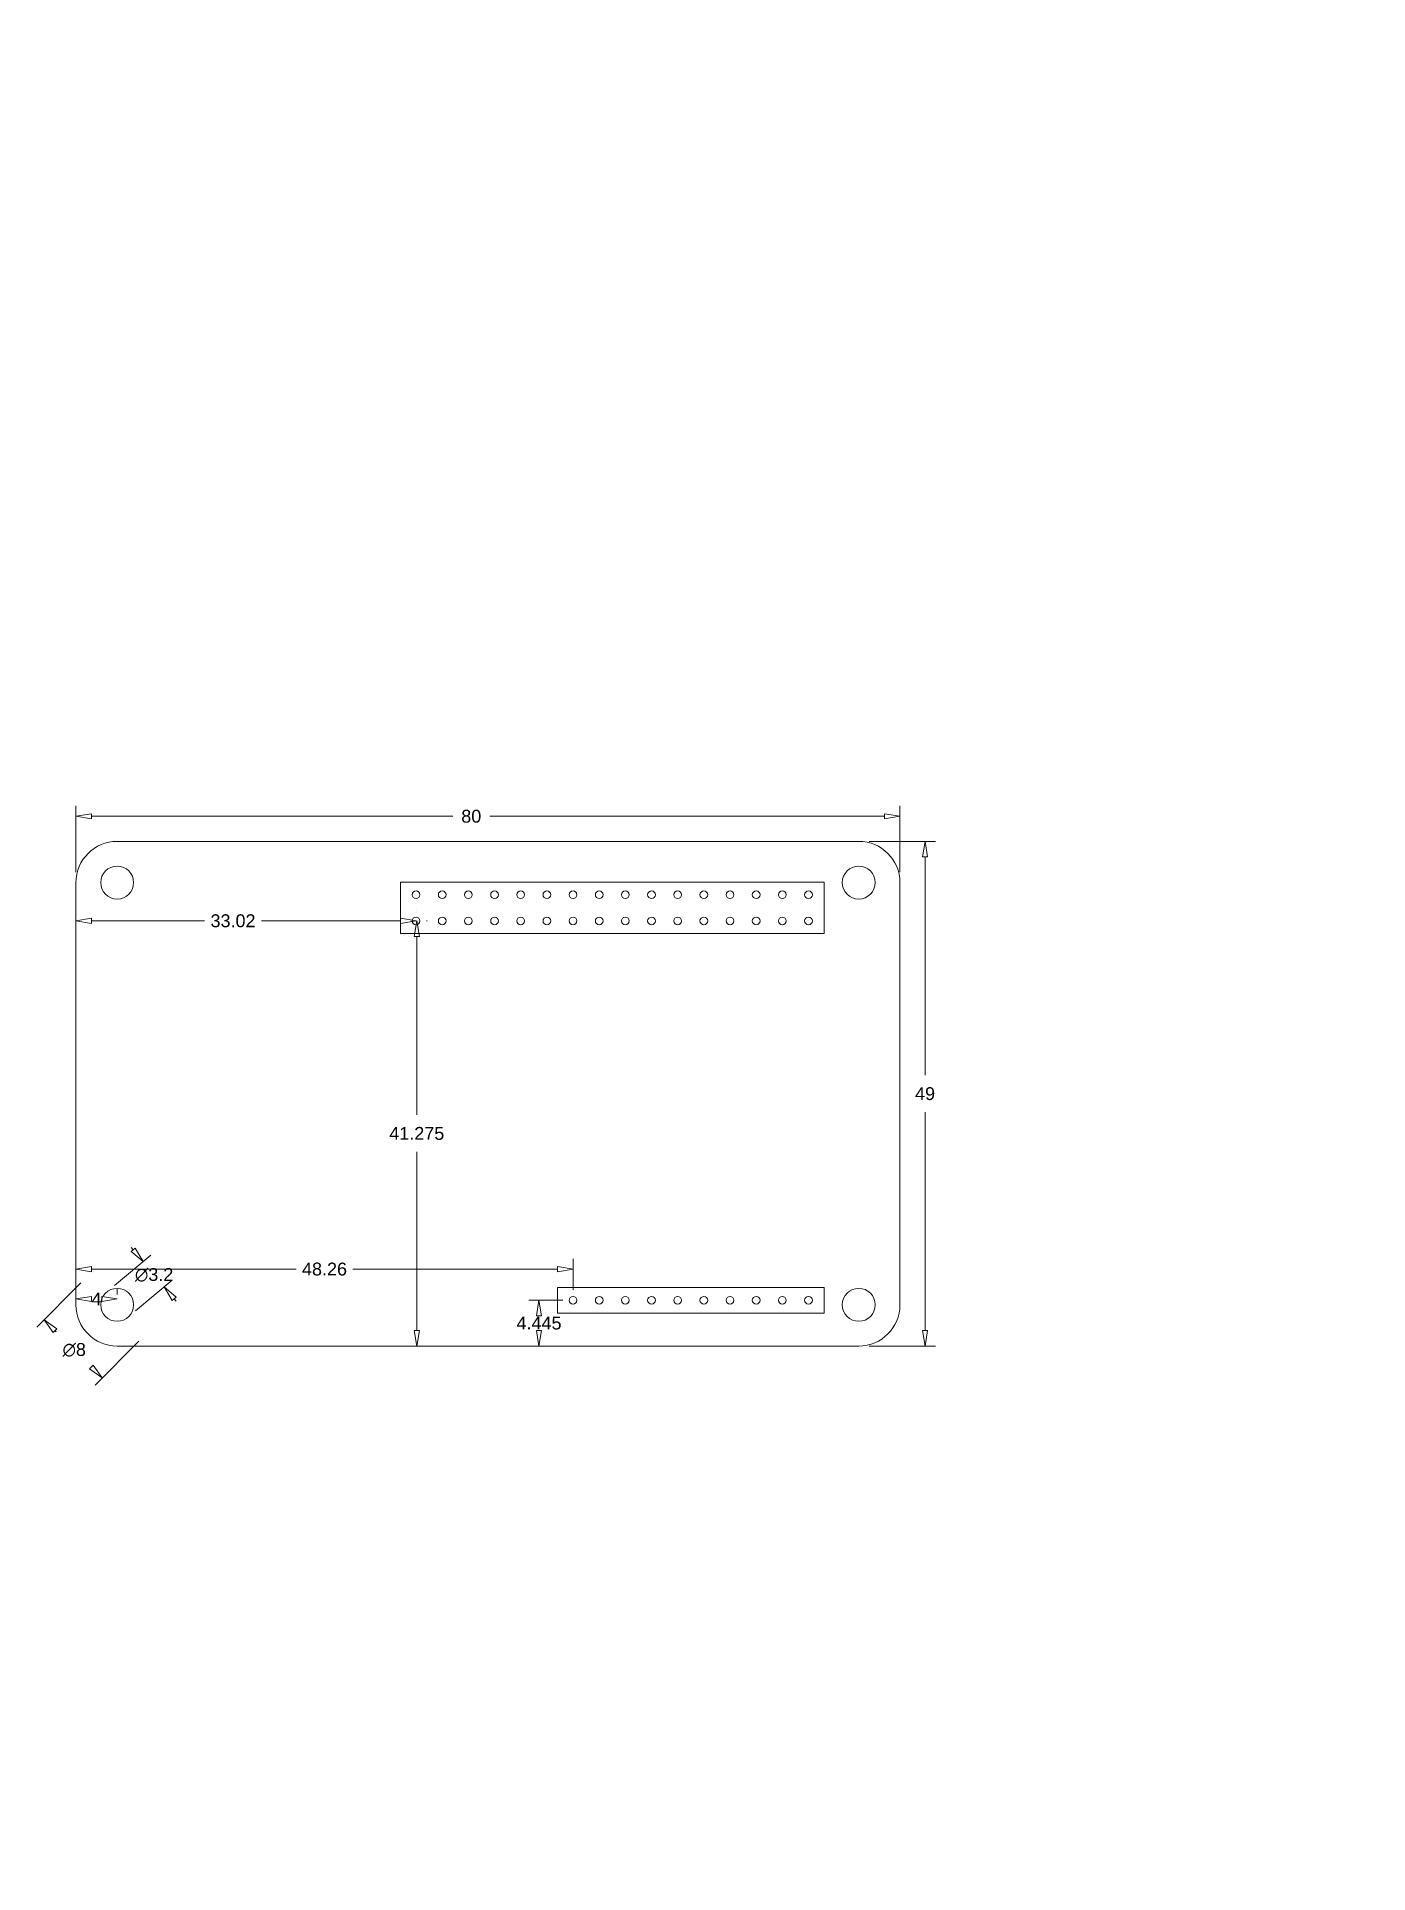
# Model space of a CAD drawing. Header units: millimetres. Extents: x -2 to 257, y 0 to 357.
import ezdxf

# ---------------------------------------------------------------- set-up
doc = ezdxf.new("R2010")
doc.units = ezdxf.units.MM
doc.layers.add('DIMENSIONS', color=7, linetype='Continuous', lineweight=0)
doc.layers.add('VISIBLE', color=7, linetype='Continuous', lineweight=0)
doc.dimstyles.new('ISO-25', dxfattribs={"dimtxt": 2.5, "dimasz": 2.5, "dimexe": 1.25, "dimexo": 0.625, "dimtad": 1, "dimtxsty": 'Standard', "dimcen": 2.5, "dimadec": 0, "dimazin": 0, "dimtfac": 1, "dimtmove": 0, "dimatfit": 3, "dimfxl": 1, "dimarcsym": 0})

# ---------------------------------------------------------------- blocks, each defined once
blk = doc.blocks.new('D1')
at = {"layer": 'DIMENSIONS'}
for p, q in [((6.06, 194.37), (6.06, 207.24)), ((166.06, 194.37), (166.06, 207.24)), ((9.06, 205.24), (79.23, 205.24)), ((163.06, 205.24), (86.4, 205.24))]:
    blk.add_line(p, q, dxfattribs=at)
for points in [[(6.06, 205.24), (9.06, 205.74), (9.06, 204.74), (6.06, 205.24)], [(166.06, 205.24), (163.06, 204.74), (163.06, 205.74), (166.06, 205.24)]]:
    blk.add_lwpolyline(points, dxfattribs=at)
at = {"layer": 'DIMENSIONS', "insert": (82.82, 205.24), "char_height": 2.4996, "attachment_point": 5}
for s in ['{\\fArial|b0|i0|c0|p0;80}{\\fMicrosoft Sans Serif|b0|i0|c0|p0;\\H0.9444444x;}', '{\\fArial|b0|i0|c0|p0;}', '{\\fArial|b0|i0|c0|p0;}']:
    blk.add_mtext(s, dxfattribs=at)
blk = doc.blocks.new('D2')
at = {"layer": 'DIMENSIONS'}
for p, q in [((160.06, 200.37), (172.93, 200.37)), ((170.93, 197.37), (170.93, 154.96)), ((170.93, 105.37), (170.93, 147.79)), ((160.06, 102.37), (172.93, 102.37))]:
    blk.add_line(p, q, dxfattribs=at)
for points in [[(170.93, 200.37), (171.43, 197.37), (170.43, 197.37), (170.93, 200.37)], [(170.93, 102.37), (170.43, 105.37), (171.43, 105.37), (170.93, 102.37)]]:
    blk.add_lwpolyline(points, dxfattribs=at)
at = {"layer": 'DIMENSIONS', "insert": (170.93, 151.37), "char_height": 2.4996, "attachment_point": 5}
for s in ['{\\fArial|b0|i0|c0|p0;49}{\\fMicrosoft Sans Serif|b0|i0|c0|p0;\\H0.9444444x;}', '{\\fArial|b0|i0|c0|p0;}', '{\\fArial|b0|i0|c0|p0;}']:
    blk.add_mtext(s, dxfattribs=at)
blk = doc.blocks.new('D3')
at = {"layer": 'DIMENSIONS'}
for p, q in [((6.06, 190.37), (6.06, 182.94)), ((72.1, 186.92), (72.1, 186.94)), ((9.06, 184.94), (31.03, 184.94)), ((69.1, 184.94), (42.08, 184.94))]:
    blk.add_line(p, q, dxfattribs=at)
for points in [[(6.06, 184.94), (9.06, 185.44), (9.06, 184.44), (6.06, 184.94)], [(72.1, 184.94), (69.1, 184.44), (69.1, 185.44), (72.1, 184.94)]]:
    blk.add_lwpolyline(points, dxfattribs=at)
at = {"layer": 'DIMENSIONS', "insert": (36.56, 184.94), "char_height": 2.4996, "attachment_point": 5}
for s in ['{\\fArial|b0|i0|c0|p0;33.02}{\\fMicrosoft Sans Serif|b0|i0|c0|p0;\\H0.9444444x;}', '{\\fArial|b0|i0|c0|p0;}', '{\\fArial|b0|i0|c0|p0;}']:
    blk.add_mtext(s, dxfattribs=at)
blk = doc.blocks.new('D4')
at = {"layer": 'DIMENSIONS'}
for p, q in [((72.24, 181.92), (72.24, 147.24)), ((74.1, 184.92), (74.24, 184.92)), ((72.24, 105.37), (72.24, 140.06)), ((16.06, 102.37), (74.24, 102.37))]:
    blk.add_line(p, q, dxfattribs=at)
for points in [[(72.24, 184.92), (72.74, 181.92), (71.74, 181.92), (72.24, 184.92)], [(72.24, 102.37), (71.74, 105.37), (72.74, 105.37), (72.24, 102.37)]]:
    blk.add_lwpolyline(points, dxfattribs=at)
at = {"layer": 'DIMENSIONS', "insert": (72.24, 143.65), "char_height": 2.4996, "attachment_point": 5}
for s in ['{\\fArial|b0|i0|c0|p0;41.275}{\\fMicrosoft Sans Serif|b0|i0|c0|p0;\\H0.9444444x;}', '{\\fArial|b0|i0|c0|p0;}', '{\\fArial|b0|i0|c0|p0;}']:
    blk.add_mtext(s, dxfattribs=at)
blk = doc.blocks.new('D5')
at = {"layer": 'DIMENSIONS'}
for p, q in [((100.58, 111.26), (93.97, 111.26)), ((95.97, 108.26), (95.97, 108.26)), ((95.97, 105.37), (95.97, 105.37)), ((156.06, 102.37), (93.97, 102.37))]:
    blk.add_line(p, q, dxfattribs=at)
for points in [[(95.97, 111.26), (96.47, 108.26), (95.47, 108.26), (95.97, 111.26)], [(95.97, 102.37), (95.47, 105.37), (96.47, 105.37), (95.97, 102.37)]]:
    blk.add_lwpolyline(points, dxfattribs=at)
at = {"layer": 'DIMENSIONS', "insert": (95.97, 106.82), "char_height": 2.4996, "attachment_point": 5}
for s in ['{\\fArial|b0|i0|c0|p0;4.445}{\\fMicrosoft Sans Serif|b0|i0|c0|p0;\\H0.9444444x;}', '{\\fArial|b0|i0|c0|p0;}', '{\\fArial|b0|i0|c0|p0;}']:
    blk.add_mtext(s, dxfattribs=at)
blk = doc.blocks.new('D6')
at = {"layer": 'DIMENSIONS'}
for p, q in [((6.06, 112.37), (6.06, 119.31)), ((102.58, 113.26), (102.58, 119.31)), ((9.06, 117.31), (48.79, 117.31)), ((99.58, 117.31), (59.85, 117.31))]:
    blk.add_line(p, q, dxfattribs=at)
for points in [[(6.06, 117.31), (9.06, 117.81), (9.06, 116.81), (6.06, 117.31)], [(102.58, 117.31), (99.58, 116.81), (99.58, 117.81), (102.58, 117.31)]]:
    blk.add_lwpolyline(points, dxfattribs=at)
at = {"layer": 'DIMENSIONS', "insert": (54.32, 117.31), "char_height": 2.4996, "attachment_point": 5}
for s in ['{\\fArial|b0|i0|c0|p0;48.26}{\\fMicrosoft Sans Serif|b0|i0|c0|p0;\\H0.9444444x;}', '{\\fArial|b0|i0|c0|p0;}', '{\\fArial|b0|i0|c0|p0;}']:
    blk.add_mtext(s, dxfattribs=at)
blk = doc.blocks.new('D7')
at = {"layer": 'DIMENSIONS'}
for p, q in [((6.06, 112.37), (6.06, 113.52)), ((9.06, 111.52), (9.06, 111.52)), ((11.06, 111.52), (11.06, 111.52)), ((14.06, 112.37), (14.06, 113.52))]:
    blk.add_line(p, q, dxfattribs=at)
for points in [[(6.06, 111.52), (9.06, 112.02), (9.06, 111.02), (6.06, 111.52)], [(14.06, 111.52), (11.06, 111.02), (11.06, 112.02), (14.06, 111.52)]]:
    blk.add_lwpolyline(points, dxfattribs=at)
at = {"layer": 'DIMENSIONS', "insert": (10.06, 111.52), "char_height": 2.4996, "attachment_point": 5}
for s in ['{\\fArial|b0|i0|c0|p0;4}{\\fMicrosoft Sans Serif|b0|i0|c0|p0;\\H0.9444444x;}', '{\\fArial|b0|i0|c0|p0;}', '{\\fArial|b0|i0|c0|p0;}']:
    blk.add_mtext(s, dxfattribs=at)
blk = doc.blocks.new('D8')
at = {"layer": 'DIMENSIONS'}
for p, q in [((17.15, 121.06), (16.76, 121.52)), ((13.53, 114.11), (20.61, 120.05)), ((17.65, 109.21), (24.72, 115.14)), ((25.12, 111.56), (25.5, 111.1))]:
    blk.add_line(p, q, dxfattribs=at)
for points in [[(19.08, 118.76), (16.77, 120.74), (17.53, 121.38), (19.08, 118.76)], [(23.19, 113.86), (25.5, 111.88), (24.74, 111.24), (23.19, 113.86)]]:
    blk.add_lwpolyline(points, dxfattribs=at)
at = {"layer": 'DIMENSIONS', "insert": (21.24, 116.19), "attachment_point": 5}
for s, char_height in [('{\\fAlibre Symbols|b0|i0|c0|p0;n}{\\fArial|b0|i0|c0|p0;3.2}{\\fMicrosoft Sans Serif|b0|i0|c0|p0;\\H0.9444444x;}', 2.49955), ('{\\fArial|b0|i0|c0|p0;}', 2.4996), ('{\\fArial|b0|i0|c0|p0;}', 2.4996)]:
    blk.add_mtext(s, dxfattribs=dict(at, char_height=char_height))
blk = doc.blocks.new('D9')
at = {"layer": 'DIMENSIONS'}
for p, q in [((6.99, 114.62), (-1.56, 106.07)), ((1.98, 105.37), (2.2, 105.15)), ((18.3, 103.3), (9.76, 94.76)), ((9.05, 98.29), (9.05, 98.29))]:
    blk.add_line(p, q, dxfattribs=at)
for points in [[(-0.14, 107.49), (2.33, 105.72), (1.63, 105.01), (-0.14, 107.49)], [(11.17, 96.17), (8.7, 97.94), (9.4, 98.65), (11.17, 96.17)]]:
    blk.add_lwpolyline(points, dxfattribs=at)
at = {"layer": 'DIMENSIONS', "insert": (5.73, 101.62), "attachment_point": 5}
for s, char_height in [('{\\fAlibre Symbols|b0|i0|c0|p0;n}{\\fArial|b0|i0|c0|p0;8}{\\fMicrosoft Sans Serif|b0|i0|c0|p0;\\H0.9444444x;}', 2.49955), ('{\\fArial|b0|i0|c0|p0;}', 2.4996), ('{\\fArial|b0|i0|c0|p0;}', 2.4996)]:
    blk.add_mtext(s, dxfattribs=dict(at, char_height=char_height))

msp = doc.modelspace()

# ---------------------------------------------------------------- linework, layer by layer
at = {"layer": 'VISIBLE'}
for p, q in [((14.0594, 200.3742), (158.0594, 200.3742)), ((6.0594, 110.3742), (6.0594, 192.3742)), ((69.0594, 182.4642), (69.0594, 192.4642)), ((69.0594, 192.4642), (151.3394, 192.4642)), ((151.3394, 192.4642), (151.3394, 182.4642)), ((166.0594, 192.3742), (166.0594, 110.3742)), ((151.3394, 182.4642), (69.0594, 182.4642)), ((99.5394, 108.7642), (99.5394, 113.7642)), ((99.5394, 113.7642), (151.3394, 113.7642)), ((151.3394, 113.7642), (151.3394, 108.7642)), ((151.3394, 108.7642), (99.5394, 108.7642)), ((158.0594, 102.3742), (14.0594, 102.3742))]:
    msp.add_line(p, q, dxfattribs=at)
for centre, radius in [((14.0594, 192.3742), 3.2), ((158.0594, 192.3742), 3.2), ((72.0994, 190.0042), 0.75), ((77.1794, 190.0042), 0.75), ((82.2594, 190.0042), 0.75), ((87.3394, 190.0042), 0.75), ((92.4194, 190.0042), 0.75), ((97.4994, 190.0042), 0.75), ((102.5794, 190.0042), 0.75), ((107.6594, 190.0042), 0.75), ((112.7394, 190.0042), 0.75), ((117.8194, 190.0042), 0.75), ((122.8994, 190.0042), 0.75), ((127.9794, 190.0042), 0.75), ((133.0594, 190.0042), 0.75), ((138.1394, 190.0042), 0.75), ((143.2194, 190.0042), 0.75), ((148.2994, 190.0042), 0.75), ((72.0994, 184.9242), 0.75), ((77.1794, 184.9242), 0.75), ((82.2594, 184.9242), 0.75), ((87.3394, 184.9242), 0.75), ((92.4194, 184.9242), 0.75), ((97.4994, 184.9242), 0.75), ((102.5794, 184.9242), 0.75), ((107.6594, 184.9242), 0.75), ((112.7394, 184.9242), 0.75), ((117.8194, 184.9242), 0.75), ((122.8994, 184.9242), 0.75), ((127.9794, 184.9242), 0.75), ((133.0594, 184.9242), 0.75), ((138.1394, 184.9242), 0.75), ((143.2194, 184.9242), 0.75), ((148.2994, 184.9242), 0.75), ((14.0594, 110.3742), 3.2), ((102.5794, 111.2642), 0.75), ((107.6594, 111.2642), 0.75), ((112.7394, 111.2642), 0.75), ((117.8194, 111.2642), 0.75), ((122.8994, 111.2642), 0.75), ((127.9794, 111.2642), 0.75), ((133.0594, 111.2642), 0.75), ((138.1394, 111.2642), 0.75), ((143.2194, 111.2642), 0.75), ((148.2994, 111.2642), 0.75), ((158.0594, 110.3742), 3.2)]:
    msp.add_circle(centre, radius, dxfattribs=at)
for centre, start, end in [((14.0594, 192.3742), 90, 180), ((158.0594, 192.3742), 0, 90), ((14.0594, 110.3742), 180, 270), ((158.0594, 110.3742), 270, 0)]:
    msp.add_arc(centre, 8, start, end, dxfattribs=at)

# ---------------------------------------------------------------- dimensions: what is measured, and where the dimension line sits
at = {"layer": 'DIMENSIONS'}
for p1, p2, angle, picture, middle, turn in [((6.0594, 192.3742), (166.0594, 192.3742), 180, 'D1', (168.8749, 356.6139), 180), ((6.0594, 192.3742), (72.0994, 184.9242), 180, 'D3', (122.6155, 336.3178), 180), ((158.0594, 200.3742), (158.0594, 102.3742), 90, 'D2', (256.991, 302.7484), 90), ((14.0594, 102.3742), (72.0994, 184.9242), 270, 'D4', (158.3006, 295.0234), 270), ((102.5794, 111.2642), (6.0594, 110.3742), 180, 'D6', (140.3787, 268.6844), 180), ((6.0594, 110.3742), (14.0594, 110.3742), 180, 'D7', (96.1187, 262.8926), 180), ((158.0594, 102.3742), (102.5794, 111.2642), 270, 'D5', (182.0284, 258.1934), 270)]:
    dim = msp.add_linear_dim(base=(0, 0), p1=p1, p2=p2, angle=angle, dimstyle='ISO-25', override={"dimtxt": 2.499554, "dimtad": 0, "dimdec": 3, "dimzin": 0, "dimse1": 0, "dimse2": 0, "dimsd1": 0, "dimsd2": 0, "dimadec": 3, "dimazin": 0, "dimtol": 0, "dimlim": 0, "dimtp": 0.005, "dimtm": 0.002, "dimtdec": 3}, dxfattribs=at)
    dim.commit()
    dim.dimension.update_dxf_attribs({"geometry": picture, "text_midpoint": middle, "text_rotation": turn})
for p1, p2, picture, middle in [((12.0024, 112.8255), (16.1163, 107.9229), 'D8', (107.2952, 267.5634)), ((19.7162, 104.7174), (8.4025, 116.0311), 'D9', (91.7881, 252.9905))]:
    dim = msp.add_linear_dim(base=(0, 0), p1=p1, p2=p2, dimstyle='ISO-25', override={"dimtxt": 2.499554, "dimtad": 0, "dimdec": 3, "dimzin": 0, "dimse1": 0, "dimse2": 0, "dimsd1": 0, "dimsd2": 0, "dimadec": 3, "dimazin": 0, "dimtol": 0, "dimlim": 0, "dimtp": 0.005, "dimtm": 0.002, "dimtdec": 3}, dxfattribs=at)
    dim.commit()
    dim.dimension.update_dxf_attribs({"geometry": picture, "text_midpoint": middle})

doc.saveas('drawing.dxf')
